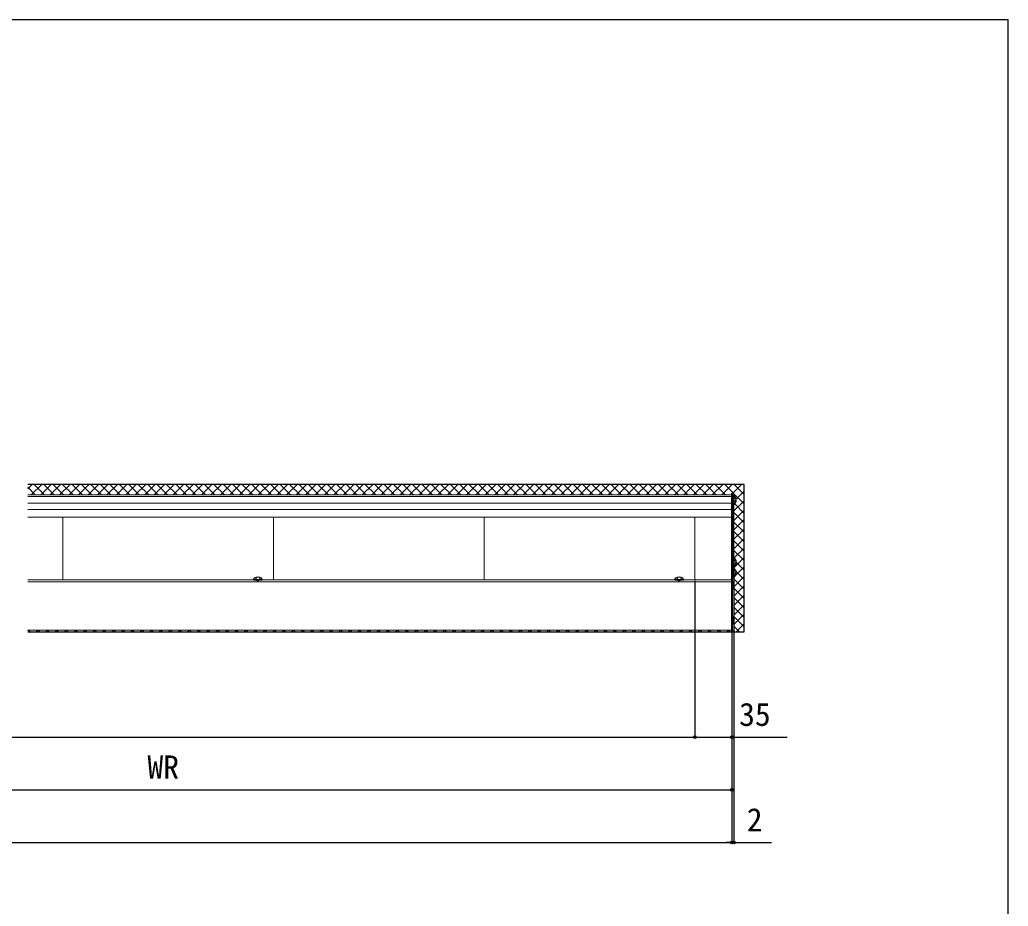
# Model space of a CAD drawing. Units: millimetres, scale not verified. Extents: x -1312 to 1312, y -1960 to 1949.
# Drawn here: x 374 to 1312, y 1023 to 1865 of the extents above; entities that cross this region are included whole.
import ezdxf
from ezdxf.enums import TextEntityAlignment as Align

# ---------------------------------------------------------------- set-up
doc = ezdxf.new("R2010")
doc.units = ezdxf.units.MM
doc.header["$LTSCALE"] = 8
doc.layers.add('0-3_YKK_12', color=2, linetype='Continuous', lineweight=18)
for name, color, linetype in [('0-4_YKK_13', 4, 'Continuous'), ('0-5_YKK_D', 6, 'Continuous'), ('0-6_YKK_ZWAK', 7, 'Continuous'), ('0-7_YSS_K', 3, 'Continuous')]:
    doc.layers.add(name, color=color, linetype=linetype)
doc.styles.add('ＭＳ ゴシック', font='')
doc.styles.get('ＭＳ ゴシック').set_extended_font_data('MS Gothic')

msp = doc.modelspace()

# ---------------------------------------------------------------- linework, layer by layer
at = {"layer": '0-3_YKK_12'}
for p, q in [((381.5, 1413.703), (1050, 1413.703)), ((381.5, 1412.131), (1050, 1412.131)), ((1050, 1413.679), (1050, 1285.299)), ((381.5, 1405.776), (1050, 1405.776)), ((381.5, 1399.703), (1050, 1399.703)), ((381.5, 1392.601), (1050, 1392.601)), ((415, 1392.601), (415, 1333.026)), ((615, 1392.601), (615, 1333.026)), ((815, 1392.601), (815, 1333.026)), ((1015, 1392.601), (1015, 1333.026)), ((381.5, 1333.026), (1050, 1333.026)), ((381.5, 1331.22), (1050, 1331.22)), ((381.5, 1285.299), (1050, 1285.299))]:
    msp.add_line(p, q, dxfattribs=at)
at = {"layer": '0-4_YKK_13'}
for p, q in [((1050.5, 1415.203), (1051.8, 1415.203)), ((1052.012, 1409.848), (1051.403, 1408.703)), ((1051.8, 1415.203), (1051.8, 1334.458)), ((1051.8, 1404.728), (1051.8, 1412.679)), ((1053.877, 1410.778), (1052.012, 1409.848)), ((1054.283, 1409.128), (1053.4, 1409.128)), ((1051.8, 1345.728), (1051.8, 1353.679)), ((1053.877, 1351.778), (1052.012, 1350.848)), ((1052.012, 1350.848), (1051.403, 1349.703)), ((1051.8, 1335.728), (1051.8, 1343.679)), ((1054.283, 1350.128), (1053.4, 1350.128)), ((596.087, 1333.117), (596.229, 1333.92)), ((604.087, 1333.117), (596.087, 1333.117)), ((596.087, 1333.117), (596.176, 1332.617)), ((597.787, 1335.097), (598.942, 1332.78)), ((598.942, 1332.78), (600.087, 1332.171)), ((601.232, 1332.78), (600.087, 1332.171)), ((602.387, 1335.097), (601.232, 1332.78)), ((604.087, 1333.117), (603.946, 1333.92)), ((604.087, 1333.117), (603.999, 1332.617)), ((996.087, 1333.117), (996.229, 1333.92)), ((1004.087, 1333.117), (996.087, 1333.117)), ((996.087, 1333.117), (996.176, 1332.617)), ((997.787, 1335.097), (998.942, 1332.78)), ((998.942, 1332.78), (1000.087, 1332.171)), ((1001.232, 1332.78), (1000.087, 1332.171)), ((1002.387, 1335.097), (1001.232, 1332.78)), ((1004.087, 1333.117), (1003.946, 1333.92)), ((1004.087, 1333.117), (1003.999, 1332.617)), ((1050.5, 1334.505), (1051.8, 1334.505)), ((1052.012, 1340.848), (1051.403, 1339.703)), ((1053.877, 1341.778), (1052.012, 1340.848)), ((1054.283, 1340.128), (1053.4, 1340.128)), ((603.999, 1332.617), (596.176, 1332.617)), ((1003.999, 1332.617), (996.176, 1332.617)), ((1050, 1329.658), (1050, 1326.158)), ((1050.185, 1329.053), (1050, 1328.705)), ((1051.75, 1324.408), (1050.119, 1326.039)), ((1052, 1329.958), (1050.185, 1329.053)), ((1051.75, 1324.408), (1051.75, 1331.408)), ((1052, 1324.408), (1051.75, 1324.408)), ((1052, 1324.408), (1052, 1331.408)), ((1050, 1295.958), (1050, 1292.458)), ((1050.185, 1295.353), (1050, 1295.005)), ((1052, 1296.258), (1050.185, 1295.353)), ((1051.75, 1290.708), (1051.75, 1297.708)), ((1052, 1290.708), (1052, 1297.708)), ((1051.75, 1290.708), (1050.119, 1292.338)), ((1052, 1290.708), (1051.75, 1290.708))]:
    msp.add_line(p, q, dxfattribs=at)
for points in [[(1050, 1292.203), (1050, 1415.203), (1050.5, 1415.203), (1050.5, 1334.458), (1052, 1334.458), (1052, 1284.255), (1050.5, 1284.255), (1050.5, 1334.458), (1050.5, 1284.255), (1050, 1284.255), (1050, 1334.458), (1050.5, 1334.458)], [(1053.877, 1406.628), (1052.012, 1407.558), (1051.403, 1408.703)], [(1054.283, 1408.278), (1053.4, 1408.278), (1053.4, 1409.128)], [(1053.877, 1347.628), (1052.012, 1348.558), (1051.403, 1349.703)], [(1054.283, 1349.278), (1053.4, 1349.278), (1053.4, 1350.128)], [(1053.877, 1337.628), (1052.012, 1338.558), (1051.403, 1339.703)], [(1054.283, 1339.278), (1053.4, 1339.278), (1053.4, 1340.128)], [(1052, 1325.858), (1050.185, 1326.763), (1050, 1327.111)], [(1052, 1331.408), (1051.75, 1331.408), (1050.119, 1329.777)], [(1052, 1297.708), (1051.75, 1297.708), (1050.119, 1296.077)], [(1052, 1292.158), (1050.185, 1293.063), (1050, 1293.41)]]:
    msp.add_lwpolyline(points, dxfattribs=at)
for centre, radius, start, end in [((1052.074, 1412.679), 0.274, 52.28591, 180), ((1049, 1408.703), 5.3, 4.59941, 52.28591), ((1049, 1408.703), 5.3, 307.71409, 355.40059), ((1052.074, 1404.728), 0.274, 180, 307.71409), ((1052.074, 1353.679), 0.274, 52.28591, 180), ((1049, 1349.703), 5.3, 4.59941, 52.28591), ((1052.074, 1345.728), 0.274, 180, 307.71409), ((1052.074, 1343.679), 0.274, 52.28591, 180), ((1049, 1349.703), 5.3, 307.71409, 355.40059), ((1049, 1339.703), 5.3, 4.59941, 52.28591), ((597.115, 1333.764), 0.9, 122.05588, 170), ((600.087, 1329.017), 6.5, 57.94412, 122.05588), ((603.06, 1333.764), 0.9, 10, 57.94412), ((997.115, 1333.764), 0.9, 122.05588, 170), ((1000.087, 1329.017), 6.5, 57.94412, 122.05588), ((1003.06, 1333.764), 0.9, 10, 57.94412), ((1052.074, 1335.728), 0.274, 180, 307.71409), ((1049, 1339.703), 5.3, 307.71409, 355.40059), ((1049.554, 1330.343), 0.8, 303.91508, 315), ((1049.554, 1325.473), 0.8, 45, 56.08492), ((1049.554, 1296.643), 0.8, 303.91508, 315), ((1049.554, 1291.773), 0.8, 45, 56.08492)]:
    msp.add_arc(centre, radius, start, end, dxfattribs=at)
at = {"layer": '0-5_YKK_D'}
for p, q in [((1015, 1332.026), (1015, 1182.701)), ((1015, 1332.026), (1015, 1182.701)), ((1050, 1283.255), (1050, 1082.701)), ((1050, 1283.255), (1050, 1182.701)), ((1050, 1283.255), (1050, 1132.701)), ((1050, 1283.255), (1050, 1082.701)), ((1052, 1283.255), (1052, 1082.701)), ((-985, 1183.701), (1015, 1183.701)), ((0, 1133.701), (1050, 1133.701)), ((-1050, 1083.701), (1050, 1083.701)), ((1050, 1083.701), (1044.75, 1083.701)), ((1050, 1083.701), (1052, 1083.701)), ((1052, 1083.701), (1087.886, 1083.701))]:
    msp.add_line(p, q, dxfattribs=at)
msp.add_lwpolyline([(1015, 1183.701), (1050, 1183.701), (1102.455, 1183.701)], dxfattribs=at)
for centre in [(1015, 1183.701), (1015, 1183.701), (1050, 1183.701), (1050, 1133.701), (1050, 1083.701), (1050, 1083.701), (1052, 1083.701)]:
    msp.add_circle(centre, 1.312, dxfattribs=at)
at = {"layer": '0-6_YKK_ZWAK'}
msp.add_line((1312.5, 1864.6), (-1312.5, 1864.6), dxfattribs=at)
msp.add_lwpolyline([(-1312.5, -1960.4), (1312.5, -1960.4), (1312.5, 1864.6)], dxfattribs=at)
at = {"layer": '0-7_YSS_K'}
for p, q in [((381.5, 1419.264), (385.836, 1423.6)), ((388.632, 1413.703), (381.5, 1420.835)), ((384.919, 1413.703), (394.816, 1423.6)), ((397.612, 1413.703), (387.716, 1423.6)), ((393.899, 1413.703), (403.796, 1423.6)), ((406.593, 1413.703), (396.696, 1423.6)), ((402.879, 1413.703), (412.776, 1423.6)), ((415.573, 1413.703), (405.676, 1423.6)), ((411.86, 1413.703), (421.757, 1423.6)), ((424.553, 1413.703), (414.656, 1423.6)), ((420.84, 1413.703), (430.737, 1423.6)), ((433.533, 1413.703), (423.637, 1423.6)), ((429.82, 1413.703), (439.717, 1423.6)), ((442.514, 1413.703), (432.617, 1423.6)), ((438.801, 1413.703), (448.697, 1423.6)), ((451.494, 1413.703), (441.597, 1423.6)), ((447.781, 1413.703), (457.678, 1423.6)), ((460.474, 1413.703), (450.577, 1423.6)), ((456.761, 1413.703), (466.658, 1423.6)), ((469.454, 1413.703), (459.558, 1423.6)), ((465.741, 1413.703), (475.638, 1423.6)), ((478.435, 1413.703), (468.538, 1423.6)), ((474.722, 1413.703), (484.618, 1423.6)), ((487.415, 1413.703), (477.518, 1423.6)), ((483.702, 1413.703), (493.599, 1423.6)), ((496.395, 1413.703), (486.498, 1423.6)), ((492.682, 1413.703), (502.579, 1423.6)), ((505.375, 1413.703), (495.479, 1423.6)), ((501.662, 1413.703), (511.559, 1423.6)), ((514.356, 1413.703), (504.459, 1423.6)), ((510.643, 1413.703), (520.539, 1423.6)), ((523.336, 1413.703), (513.439, 1423.6)), ((519.623, 1413.703), (529.52, 1423.6)), ((532.316, 1413.703), (522.419, 1423.6)), ((528.603, 1413.703), (538.5, 1423.6)), ((541.296, 1413.703), (531.4, 1423.6)), ((537.583, 1413.703), (547.48, 1423.6)), ((550.277, 1413.703), (540.38, 1423.6)), ((546.564, 1413.703), (556.46, 1423.6)), ((559.257, 1413.703), (549.36, 1423.6)), ((555.544, 1413.703), (565.441, 1423.6)), ((568.237, 1413.703), (558.34, 1423.6)), ((564.524, 1413.703), (574.421, 1423.6)), ((577.217, 1413.703), (567.321, 1423.6)), ((573.504, 1413.703), (583.401, 1423.6)), ((586.198, 1413.703), (576.301, 1423.6)), ((582.485, 1413.703), (592.381, 1423.6)), ((595.178, 1413.703), (585.281, 1423.6)), ((591.465, 1413.703), (601.362, 1423.6)), ((604.158, 1413.703), (594.261, 1423.6)), ((600.445, 1413.703), (610.342, 1423.6)), ((613.138, 1413.703), (603.242, 1423.6)), ((609.425, 1413.703), (619.322, 1423.6)), ((622.119, 1413.703), (612.222, 1423.6)), ((618.406, 1413.703), (628.302, 1423.6)), ((631.099, 1413.703), (621.202, 1423.6)), ((627.386, 1413.703), (637.283, 1423.6)), ((640.079, 1413.703), (630.182, 1423.6)), ((636.366, 1413.703), (646.263, 1423.6)), ((649.059, 1413.703), (639.163, 1423.6)), ((645.346, 1413.703), (655.243, 1423.6)), ((658.04, 1413.703), (648.143, 1423.6)), ((654.327, 1413.703), (664.223, 1423.6)), ((667.02, 1413.703), (657.123, 1423.6)), ((663.307, 1413.703), (673.204, 1423.6)), ((676, 1413.703), (666.103, 1423.6)), ((672.287, 1413.703), (682.184, 1423.6)), ((684.981, 1413.703), (675.084, 1423.6)), ((681.267, 1413.703), (691.164, 1423.6)), ((693.961, 1413.703), (684.064, 1423.6)), ((690.248, 1413.703), (700.144, 1423.6)), ((702.941, 1413.703), (693.044, 1423.6)), ((699.228, 1413.703), (709.125, 1423.6)), ((711.921, 1413.703), (702.024, 1423.6)), ((708.208, 1413.703), (718.105, 1423.6)), ((720.902, 1413.703), (711.005, 1423.6)), ((717.188, 1413.703), (727.085, 1423.6)), ((729.882, 1413.703), (719.985, 1423.6)), ((726.169, 1413.703), (736.066, 1423.6)), ((738.862, 1413.703), (728.965, 1423.6)), ((735.149, 1413.703), (745.046, 1423.6)), ((747.842, 1413.703), (737.946, 1423.6)), ((744.129, 1413.703), (754.026, 1423.6)), ((756.823, 1413.703), (746.926, 1423.6)), ((753.109, 1413.703), (763.006, 1423.6)), ((765.803, 1413.703), (755.906, 1423.6)), ((762.09, 1413.703), (771.987, 1423.6)), ((774.783, 1413.703), (764.886, 1423.6)), ((771.07, 1413.703), (780.967, 1423.6)), ((783.763, 1413.703), (773.867, 1423.6)), ((780.05, 1413.703), (789.947, 1423.6)), ((792.744, 1413.703), (782.847, 1423.6)), ((789.031, 1413.703), (798.927, 1423.6)), ((801.724, 1413.703), (791.827, 1423.6)), ((798.011, 1413.703), (807.908, 1423.6)), ((810.704, 1413.703), (800.807, 1423.6)), ((806.991, 1413.703), (816.888, 1423.6)), ((819.684, 1413.703), (809.788, 1423.6)), ((815.971, 1413.703), (825.868, 1423.6)), ((828.665, 1413.703), (818.768, 1423.6)), ((824.952, 1413.703), (834.848, 1423.6)), ((837.645, 1413.703), (827.748, 1423.6)), ((833.932, 1413.703), (843.829, 1423.6)), ((846.625, 1413.703), (836.728, 1423.6)), ((842.912, 1413.703), (852.809, 1423.6)), ((855.605, 1413.703), (845.709, 1423.6)), ((851.892, 1413.703), (861.789, 1423.6)), ((864.586, 1413.703), (854.689, 1423.6)), ((860.873, 1413.703), (870.769, 1423.6)), ((873.566, 1413.703), (863.669, 1423.6)), ((869.853, 1413.703), (879.75, 1423.6)), ((882.546, 1413.703), (872.649, 1423.6)), ((878.833, 1413.703), (888.73, 1423.6)), ((891.526, 1413.703), (881.63, 1423.6)), ((887.813, 1413.703), (897.71, 1423.6)), ((900.507, 1413.703), (890.61, 1423.6)), ((896.794, 1413.703), (906.69, 1423.6)), ((909.487, 1413.703), (899.59, 1423.6)), ((905.774, 1413.703), (915.671, 1423.6)), ((918.467, 1413.703), (908.57, 1423.6)), ((914.754, 1413.703), (924.651, 1423.6)), ((927.447, 1413.703), (917.551, 1423.6)), ((923.734, 1413.703), (933.631, 1423.6)), ((936.428, 1413.703), (926.531, 1423.6)), ((932.715, 1413.703), (942.611, 1423.6)), ((945.408, 1413.703), (935.511, 1423.6)), ((941.695, 1413.703), (951.592, 1423.6)), ((954.388, 1413.703), (944.491, 1423.6)), ((950.675, 1413.703), (960.572, 1423.6)), ((963.368, 1413.703), (953.472, 1423.6)), ((959.655, 1413.703), (969.552, 1423.6)), ((972.349, 1413.703), (962.452, 1423.6)), ((968.636, 1413.703), (978.532, 1423.6)), ((981.329, 1413.703), (971.432, 1423.6)), ((977.616, 1413.703), (987.513, 1423.6)), ((990.309, 1413.703), (980.412, 1423.6)), ((986.596, 1413.703), (996.493, 1423.6)), ((999.289, 1413.703), (989.393, 1423.6)), ((995.576, 1413.703), (1005.473, 1423.6)), ((1008.27, 1413.703), (998.373, 1423.6)), ((1004.557, 1413.703), (1014.453, 1423.6)), ((1017.25, 1413.703), (1007.353, 1423.6)), ((1013.537, 1413.703), (1023.434, 1423.6)), ((1026.23, 1413.703), (1016.333, 1423.6)), ((1022.517, 1413.703), (1032.414, 1423.6)), ((1035.21, 1413.703), (1025.314, 1423.6)), ((1031.497, 1413.703), (1041.394, 1423.6)), ((1044.191, 1413.703), (1034.294, 1423.6)), ((1040.478, 1413.703), (1050.374, 1423.6)), ((1051.671, 1415.203), (1043.274, 1423.6)), ((1050.958, 1415.203), (1059.355, 1423.6)), ((1061.8, 1414.054), (1052.254, 1423.6)), ((1061.8, 1423.035), (1061.235, 1423.6)), ((1049.458, 1413.703), (1050, 1414.245)), ((1061.8, 1405.074), (1051.8, 1415.074)), ((1051.8, 1398.085), (1061.8, 1408.085)), ((1053.4, 1408.665), (1053.863, 1409.128)), ((1054.239, 1409.504), (1061.8, 1417.065)), ((1051.8, 1389.105), (1061.8, 1399.105)), ((1061.8, 1396.094), (1052.842, 1405.052)), ((1061.8, 1387.114), (1051.8, 1397.114)), ((1051.8, 1380.124), (1061.8, 1390.124)), ((1061.8, 1378.133), (1051.8, 1388.133)), ((1051.8, 1371.144), (1061.8, 1381.144)), ((1061.8, 1369.153), (1051.8, 1379.153)), ((1051.8, 1362.164), (1061.8, 1372.164)), ((1061.8, 1360.173), (1051.8, 1370.173)), ((1061.8, 1351.193), (1051.8, 1361.193)), ((1052.392, 1353.776), (1061.8, 1363.183)), ((1051.8, 1344.203), (1061.8, 1354.203)), ((1053.531, 1336.954), (1061.8, 1345.223)), ((1061.8, 1342.212), (1053.884, 1350.128)), ((1051.8, 1335.223), (1052.033, 1335.456)), ((1052, 1326.443), (1061.8, 1336.243)), ((1061.8, 1324.252), (1052, 1334.052)), ((1061.8, 1333.232), (1054.172, 1340.86)), ((1052, 1317.462), (1061.8, 1327.262)), ((1061.8, 1315.272), (1052, 1325.072)), ((1052, 1308.482), (1061.8, 1318.282)), ((1061.8, 1306.291), (1052, 1316.091)), ((1052, 1299.502), (1061.8, 1309.302)), ((1061.8, 1297.311), (1052, 1307.111)), ((1052, 1290.522), (1061.8, 1300.322)), ((1061.8, 1288.331), (1052, 1298.131)), ((1057.449, 1283.701), (1052, 1289.151)), ((1054.16, 1283.701), (1061.8, 1291.341)), ((381.5, 1284.561), (382.238, 1285.299)), ((383.93, 1283.701), (382.333, 1285.299)), ((389.621, 1283.701), (391.218, 1285.299)), ((392.91, 1283.701), (391.313, 1285.299)), ((398.601, 1283.701), (400.199, 1285.299)), ((401.891, 1283.701), (400.293, 1285.299)), ((407.581, 1283.701), (409.179, 1285.299)), ((410.871, 1283.701), (409.273, 1285.299)), ((416.562, 1283.701), (418.159, 1285.299)), ((419.851, 1283.701), (418.254, 1285.299)), ((425.542, 1283.701), (427.139, 1285.299)), ((428.831, 1283.701), (427.234, 1285.299)), ((434.522, 1283.701), (436.12, 1285.299)), ((437.812, 1283.701), (436.214, 1285.299)), ((443.502, 1283.701), (445.1, 1285.299)), ((446.792, 1283.701), (445.195, 1285.299)), ((452.483, 1283.701), (454.08, 1285.299)), ((455.772, 1283.701), (454.175, 1285.299)), ((461.463, 1283.701), (463.06, 1285.299)), ((464.752, 1283.701), (463.155, 1285.299)), ((470.443, 1283.701), (472.041, 1285.299)), ((473.733, 1283.701), (472.135, 1285.299)), ((479.423, 1283.701), (481.021, 1285.299)), ((482.713, 1283.701), (481.116, 1285.299)), ((488.404, 1283.701), (490.001, 1285.299)), ((491.693, 1283.701), (490.096, 1285.299)), ((497.384, 1283.701), (498.981, 1285.299)), ((500.673, 1283.701), (499.076, 1285.299)), ((506.364, 1283.701), (507.962, 1285.299)), ((509.654, 1283.701), (508.056, 1285.299)), ((515.344, 1283.701), (516.942, 1285.299)), ((518.634, 1283.701), (517.037, 1285.299)), ((524.325, 1283.701), (525.922, 1285.299)), ((527.614, 1283.701), (526.017, 1285.299)), ((533.305, 1283.701), (534.902, 1285.299)), ((536.594, 1283.701), (534.997, 1285.299)), ((542.285, 1283.701), (543.883, 1285.299)), ((545.575, 1283.701), (543.977, 1285.299)), ((551.266, 1283.701), (552.863, 1285.299)), ((554.555, 1283.701), (552.958, 1285.299)), ((560.246, 1283.701), (561.843, 1285.299)), ((563.535, 1283.701), (561.938, 1285.299)), ((569.226, 1283.701), (570.823, 1285.299)), ((572.516, 1283.701), (570.918, 1285.299)), ((578.206, 1283.701), (579.804, 1285.299)), ((581.496, 1283.701), (579.898, 1285.299)), ((587.187, 1283.701), (588.784, 1285.299)), ((590.476, 1283.701), (588.879, 1285.299)), ((596.167, 1283.701), (597.764, 1285.299)), ((599.456, 1283.701), (597.859, 1285.299)), ((605.147, 1283.701), (606.744, 1285.299)), ((608.437, 1283.701), (606.839, 1285.299)), ((614.127, 1283.701), (615.725, 1285.299)), ((617.417, 1283.701), (615.819, 1285.299)), ((623.108, 1283.701), (624.705, 1285.299)), ((626.397, 1283.701), (624.8, 1285.299)), ((632.088, 1283.701), (633.685, 1285.299)), ((635.377, 1283.701), (633.78, 1285.299)), ((641.068, 1283.701), (642.665, 1285.299)), ((644.358, 1283.701), (642.76, 1285.299)), ((650.048, 1283.701), (651.646, 1285.299)), ((653.338, 1283.701), (651.74, 1285.299)), ((659.029, 1283.701), (660.626, 1285.299)), ((662.318, 1283.701), (660.721, 1285.299)), ((668.009, 1283.701), (669.606, 1285.299)), ((671.298, 1283.701), (669.701, 1285.299)), ((676.989, 1283.701), (678.587, 1285.299)), ((680.279, 1283.701), (678.681, 1285.299)), ((685.969, 1283.701), (687.567, 1285.299)), ((689.259, 1283.701), (687.661, 1285.299)), ((694.95, 1283.701), (696.547, 1285.299)), ((698.239, 1283.701), (696.642, 1285.299)), ((703.93, 1283.701), (705.527, 1285.299)), ((707.219, 1283.701), (705.622, 1285.299)), ((712.91, 1283.701), (714.508, 1285.299)), ((716.2, 1283.701), (714.602, 1285.299)), ((721.89, 1283.701), (723.488, 1285.299)), ((725.18, 1283.701), (723.582, 1285.299)), ((730.871, 1283.701), (732.468, 1285.299)), ((734.16, 1283.701), (732.563, 1285.299)), ((739.851, 1283.701), (741.448, 1285.299)), ((743.14, 1283.701), (741.543, 1285.299)), ((748.831, 1283.701), (750.429, 1285.299)), ((752.121, 1283.701), (750.523, 1285.299)), ((757.811, 1283.701), (759.409, 1285.299)), ((761.101, 1283.701), (759.503, 1285.299)), ((766.792, 1283.701), (768.389, 1285.299)), ((770.081, 1283.701), (768.484, 1285.299)), ((775.772, 1283.701), (777.369, 1285.299)), ((779.061, 1283.701), (777.464, 1285.299)), ((784.752, 1283.701), (786.35, 1285.299)), ((788.042, 1283.701), (786.444, 1285.299)), ((793.732, 1283.701), (795.33, 1285.299)), ((797.022, 1283.701), (795.425, 1285.299)), ((802.713, 1283.701), (804.31, 1285.299)), ((806.002, 1283.701), (804.405, 1285.299)), ((811.693, 1283.701), (813.29, 1285.299)), ((814.982, 1283.701), (813.385, 1285.299)), ((820.673, 1283.701), (822.271, 1285.299)), ((823.963, 1283.701), (822.365, 1285.299)), ((829.653, 1283.701), (831.251, 1285.299)), ((832.943, 1283.701), (831.346, 1285.299)), ((838.634, 1283.701), (840.231, 1285.299)), ((841.923, 1283.701), (840.326, 1285.299)), ((847.614, 1283.701), (849.211, 1285.299)), ((850.903, 1283.701), (849.306, 1285.299)), ((856.594, 1283.701), (858.192, 1285.299)), ((859.884, 1283.701), (858.286, 1285.299)), ((865.574, 1283.701), (867.172, 1285.299)), ((868.864, 1283.701), (867.267, 1285.299)), ((874.555, 1283.701), (876.152, 1285.299)), ((877.844, 1283.701), (876.247, 1285.299)), ((883.535, 1283.701), (885.132, 1285.299)), ((886.824, 1283.701), (885.227, 1285.299)), ((892.515, 1283.701), (894.113, 1285.299)), ((895.805, 1283.701), (894.207, 1285.299)), ((901.496, 1283.701), (903.093, 1285.299)), ((904.785, 1283.701), (903.188, 1285.299)), ((910.476, 1283.701), (912.073, 1285.299)), ((913.765, 1283.701), (912.168, 1285.299)), ((919.456, 1283.701), (921.053, 1285.299)), ((922.745, 1283.701), (921.148, 1285.299)), ((928.436, 1283.701), (930.034, 1285.299)), ((931.726, 1283.701), (930.128, 1285.299)), ((937.417, 1283.701), (939.014, 1285.299)), ((940.706, 1283.701), (939.109, 1285.299)), ((946.397, 1283.701), (947.994, 1285.299)), ((949.686, 1283.701), (948.089, 1285.299)), ((955.377, 1283.701), (956.974, 1285.299)), ((958.667, 1283.701), (957.069, 1285.299)), ((964.357, 1283.701), (965.955, 1285.299)), ((967.647, 1283.701), (966.049, 1285.299)), ((973.338, 1283.701), (974.935, 1285.299)), ((976.627, 1283.701), (975.03, 1285.299)), ((982.318, 1283.701), (983.915, 1285.299)), ((985.607, 1283.701), (984.01, 1285.299)), ((991.298, 1283.701), (992.895, 1285.299)), ((994.588, 1283.701), (992.99, 1285.299)), ((1000.278, 1283.701), (1001.876, 1285.299)), ((1003.568, 1283.701), (1001.97, 1285.299)), ((1009.259, 1283.701), (1010.856, 1285.299)), ((1012.548, 1283.701), (1010.951, 1285.299)), ((1018.239, 1283.701), (1019.836, 1285.299)), ((1021.528, 1283.701), (1019.931, 1285.299)), ((1027.219, 1283.701), (1028.816, 1285.299)), ((1030.509, 1283.701), (1028.911, 1285.299)), ((1036.199, 1283.701), (1037.797, 1285.299)), ((1039.489, 1283.701), (1037.891, 1285.299)), ((1045.18, 1283.701), (1046.777, 1285.299)), ((1048.469, 1283.701), (1046.872, 1285.299))]:
    msp.add_line(p, q, dxfattribs=at)
msp.add_lwpolyline([(381.5, 1283.701), (1061.8, 1283.701), (1061.8, 1423.6), (381.5, 1423.6)], dxfattribs=at)

# ---------------------------------------------------------------- texts
at = {"layer": '0-5_YKK_D', "style": 'ＭＳ ゴシック'}
for s, p in [('35', (1057.034, 1187.701)), ('WR', (495.256, 1137.701)), ('2', (1064.284, 1087.701))]:
    msp.add_text(s, height=21.99, dxfattribs=at).set_placement(p, align=Align.BOTTOM_LEFT)

doc.saveas('drawing.dxf')
